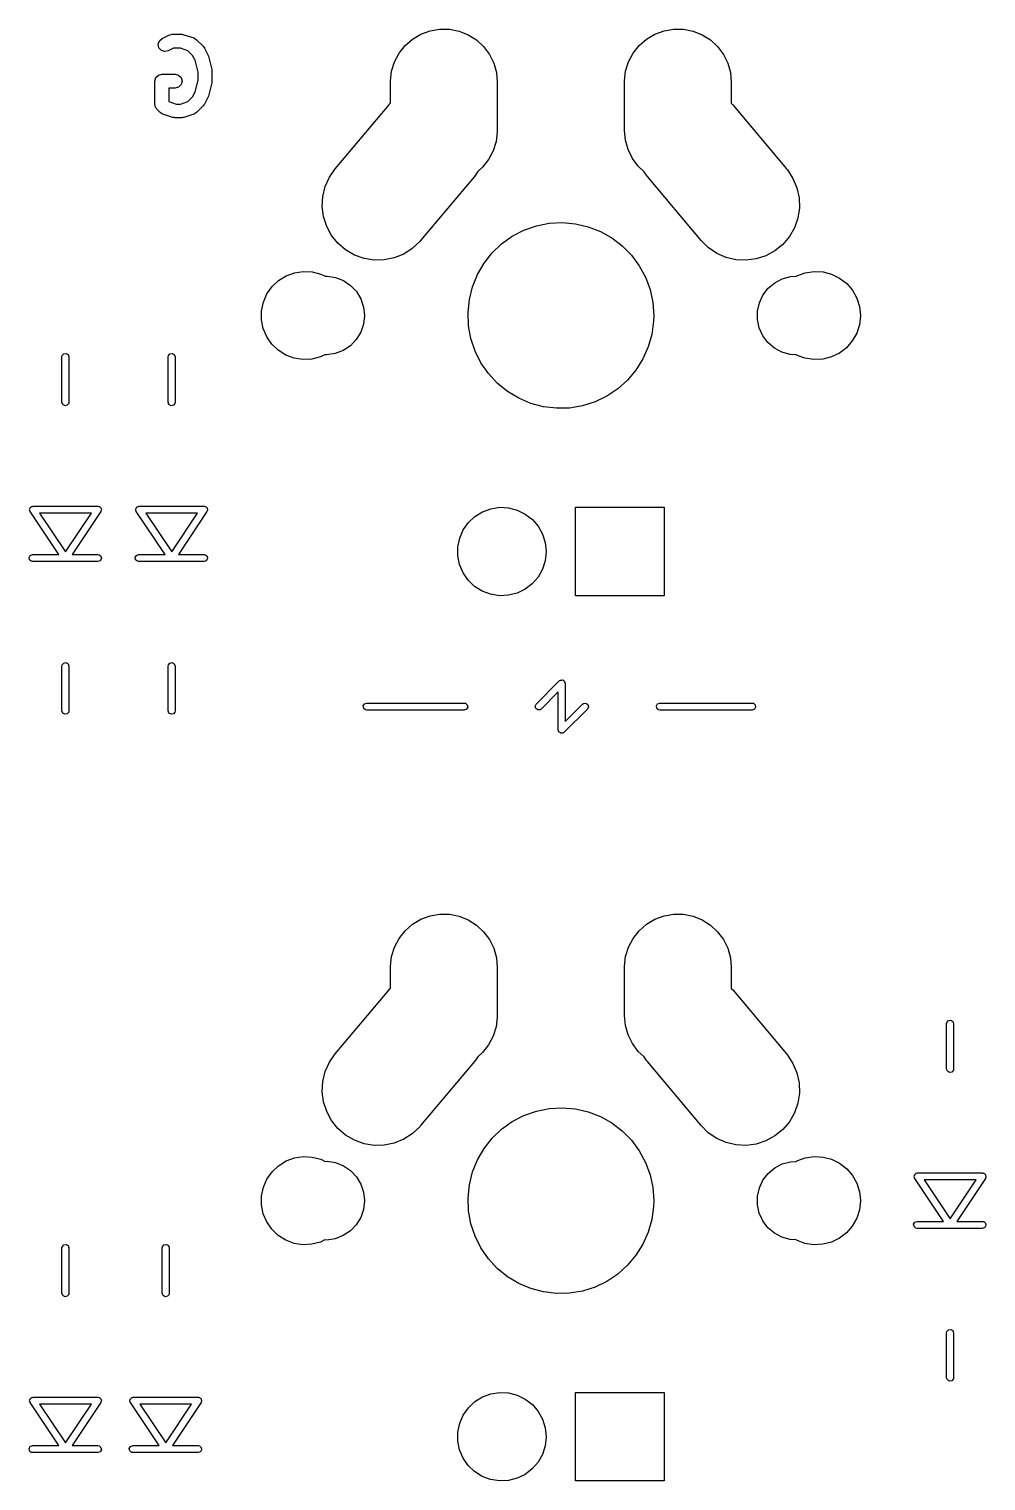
# Model space of a CAD drawing. Extents: x 0 to 132, y -20 to 105.
# Drawn here: x 35.39 to 56, y 64.88 to 96.13 of the extents above; entities that cross this region are included whole.
import ezdxf

# ---------------------------------------------------------------- set-up
doc = ezdxf.new("R2010")
doc.units = 0
doc.layers.add('BLACK', color=7, linetype='CONTINUOUS')

msp = doc.modelspace()

# ---------------------------------------------------------------- linework, layer by layer
at = {"layer": 'BLACK', "linetype": 'CONTINUOUS'}
for p, q in [((38.2581, 95.9267), (38.4009, 95.9981)), ((38.4009, 95.9981), (38.4347, 96.005)), ((38.4347, 96.005), (38.468, 96.0139)), ((38.468, 96.0139), (38.6823, 96.0139)), ((38.6823, 96.0139), (38.7056, 96.0077)), ((38.7056, 96.0077), (38.7297, 96.0062)), ((38.7297, 96.0062), (38.944, 95.9348)), ((38.944, 95.9348), (38.9728, 95.9158)), ((43.65, 95.9114), (43.8309, 96.019)), ((43.8309, 96.019), (44.0284, 96.0918)), ((44.0284, 96.0918), (44.2358, 96.1275)), ((44.2358, 96.1275), (44.4462, 96.1247)), ((44.4462, 96.1247), (44.6526, 96.0836)), ((44.6526, 96.0836), (44.8481, 96.0057)), ((44.8481, 96.0057), (45.0261, 95.8934)), ((48.69, 95.9114), (48.8709, 96.019)), ((48.8709, 96.019), (49.0684, 96.0918)), ((49.0684, 96.0918), (49.2758, 96.1275)), ((49.2758, 96.1275), (49.4862, 96.1247)), ((49.4862, 96.1247), (49.6926, 96.0836)), ((49.6926, 96.0836), (49.8881, 96.0057)), ((49.8881, 96.0057), (50.0661, 95.8934)), ((38.1754, 95.8015), (38.2, 95.8751)), ((38.191, 95.7254), (38.1754, 95.8015)), ((38.2425, 95.6673), (38.191, 95.7254)), ((38.2, 95.8751), (38.2581, 95.9267)), ((38.3162, 95.6428), (38.2425, 95.6673)), ((38.3922, 95.6583), (38.3162, 95.6428)), ((38.5034, 95.7139), (38.3922, 95.6583)), ((38.6579, 95.7139), (38.5034, 95.7139)), ((38.8155, 95.6614), (38.6579, 95.7139)), ((38.9162, 95.5608), (38.8155, 95.6614)), ((38.9728, 95.9158), (39.0026, 95.8986)), ((39.0026, 95.8986), (39.1455, 95.7557)), ((39.1455, 95.7557), (39.1576, 95.7348)), ((39.1576, 95.7348), (39.1736, 95.7167)), ((39.1736, 95.7167), (39.245, 95.5739)), ((43.3615, 95.6073), (43.4918, 95.7726)), ((43.4918, 95.7726), (43.65, 95.9114)), ((45.0261, 95.8934), (45.1806, 95.7505)), ((45.1806, 95.7505), (45.3065, 95.5819)), ((48.4015, 95.6073), (48.5318, 95.7726)), ((48.5318, 95.7726), (48.69, 95.9114)), ((50.0661, 95.8934), (50.2206, 95.7505)), ((50.2206, 95.7505), (50.3465, 95.5819)), ((38.9693, 95.4544), (38.9162, 95.5608)), ((39.0323, 95.2026), (38.9693, 95.4544)), ((39.245, 95.5739), (39.2483, 95.5576)), ((39.2483, 95.5576), (39.2564, 95.5432)), ((39.2564, 95.5432), (39.3278, 95.2575)), ((43.2011, 95.2201), (43.2635, 95.4211)), ((43.2635, 95.4211), (43.3615, 95.6073)), ((45.3065, 95.5819), (45.3996, 95.3931)), ((45.3996, 95.3931), (45.4567, 95.1906)), ((48.2411, 95.2201), (48.3035, 95.4211)), ((48.3035, 95.4211), (48.4015, 95.6073)), ((50.3465, 95.5819), (50.4396, 95.3931)), ((50.4396, 95.3931), (50.4967, 95.1906)), ((38.1037, 95.0068), (38.1238, 95.0818)), ((38.1037, 94.5068), (38.1037, 95.0068)), ((38.1037, 95.0068), (38.1037, 95.0068)), ((38.1238, 95.0818), (38.1787, 95.1367)), ((38.1787, 95.1367), (38.2537, 95.1568)), ((38.2537, 95.1568), (38.5394, 95.1568)), ((38.5394, 95.1568), (38.6144, 95.1367)), ((38.6144, 95.1367), (38.6693, 95.0818)), ((38.6693, 95.0818), (38.6894, 95.0068)), ((38.6894, 95.0068), (38.6693, 94.9318)), ((38.9693, 94.7734), (39.0323, 95.0252)), ((39.0323, 95.0252), (39.0323, 95.2026)), ((39.3278, 95.2575), (39.3275, 95.239)), ((39.3275, 95.239), (39.3323, 95.2211)), ((39.3323, 95.0068), (39.3275, 94.9889)), ((39.3323, 95.2211), (39.3323, 95.0068)), ((43.176, 94.981), (43.1764, 95.0111)), ((43.1764, 95.0111), (43.2011, 95.2201)), ((45.4567, 95.1906), (45.476, 94.981)), ((48.216, 94.981), (48.2164, 95.0111)), ((48.2164, 95.0111), (48.2411, 95.2201)), ((50.4967, 95.1906), (50.516, 94.981)), ((38.5394, 94.8568), (38.4037, 94.8568)), ((38.4037, 94.8568), (38.4037, 94.5689)), ((38.6144, 94.8769), (38.5394, 94.8568)), ((38.6693, 94.9318), (38.6144, 94.8769)), ((38.9162, 94.6671), (38.9693, 94.7734)), ((39.2564, 94.6847), (39.2483, 94.6702)), ((39.3278, 94.9704), (39.2564, 94.6847)), ((39.3275, 94.9889), (39.3278, 94.9704)), ((43.176, 94.533), (43.176, 94.981)), ((45.476, 94.981), (45.476, 93.944)), ((48.216, 93.944), (48.216, 94.981)), ((50.516, 94.981), (50.516, 94.53)), ((38.1088, 94.4877), (38.1037, 94.5068)), ((38.1088, 94.468), (38.1088, 94.4877)), ((38.1187, 94.4509), (38.1088, 94.468)), ((38.1238, 94.4318), (38.1187, 94.4509)), ((38.1378, 94.4178), (38.1238, 94.4318)), ((38.1476, 94.4007), (38.1378, 94.4178)), ((38.2191, 94.3293), (38.1476, 94.4007)), ((38.4037, 94.5689), (38.4062, 94.5665)), ((38.4062, 94.5665), (38.5638, 94.5139)), ((38.5638, 94.5139), (38.6579, 94.5139)), ((38.6579, 94.5139), (38.8155, 94.5665)), ((38.8155, 94.5665), (38.9162, 94.6671)), ((39.1455, 94.4721), (39.0026, 94.3293)), ((39.1576, 94.4931), (39.1455, 94.4721)), ((39.1736, 94.5111), (39.1576, 94.4931)), ((39.245, 94.654), (39.1736, 94.5111)), ((39.2483, 94.6702), (39.245, 94.654)), ((41.9882, 93.1206), (43.1452, 94.4995)), ((43.1452, 94.4995), (43.1657, 94.5233)), ((43.1657, 94.5233), (43.176, 94.533)), ((50.516, 94.53), (50.5468, 94.4995)), ((50.5468, 94.4995), (51.7038, 93.1206)), ((38.2489, 94.3121), (38.2191, 94.3293)), ((38.2777, 94.2931), (38.2489, 94.3121)), ((38.492, 94.2216), (38.2777, 94.2931)), ((38.5161, 94.2202), (38.492, 94.2216)), ((38.5394, 94.2139), (38.5161, 94.2202)), ((38.6823, 94.2139), (38.5394, 94.2139)), ((38.7056, 94.2202), (38.6823, 94.2139)), ((38.7297, 94.2216), (38.7056, 94.2202)), ((38.944, 94.2931), (38.7297, 94.2216)), ((38.9728, 94.312), (38.944, 94.2931)), ((39.0026, 94.3293), (38.9728, 94.312)), ((45.4756, 93.9139), (45.4509, 93.7049)), ((45.476, 93.944), (45.4756, 93.9139)), ((48.2353, 93.7344), (48.216, 93.944)), ((45.3885, 93.5039), (45.2905, 93.3177)), ((45.4509, 93.7049), (45.3885, 93.5039)), ((48.2924, 93.5319), (48.2353, 93.7344)), ((48.3855, 93.3431), (48.2924, 93.5319)), ((41.863, 92.9402), (41.9882, 93.1206)), ((45.1602, 93.1524), (45.056, 93.061)), ((45.2905, 93.3177), (45.1602, 93.1524)), ((48.5114, 93.1745), (48.3855, 93.3431)), ((48.639, 93.0566), (48.5114, 93.1745)), ((51.7038, 93.1206), (51.7237, 93.0963)), ((41.7728, 92.74), (41.863, 92.9402)), ((44.9837, 92.9568), (43.8267, 91.5779)), ((45.056, 93.061), (44.9837, 92.9568)), ((48.6884, 92.9812), (48.639, 93.0566)), ((48.7083, 92.9568), (48.6884, 92.9812)), ((49.8653, 91.5779), (48.7083, 92.9568)), ((51.7237, 93.0963), (51.8441, 92.9127)), ((51.8441, 92.9127), (51.929, 92.7101)), ((41.7082, 92.3074), (41.7206, 92.5267)), ((41.7206, 92.5267), (41.7728, 92.74)), ((51.929, 92.7101), (51.9756, 92.4955)), ((51.9756, 92.4955), (51.9823, 92.276)), ((41.7359, 92.0896), (41.7082, 92.3074)), ((51.9823, 92.276), (51.9489, 92.059)), ((41.8028, 91.8804), (41.7359, 92.0896)), ((41.9068, 91.687), (41.8028, 91.8804)), ((46.0517, 91.798), (46.3183, 91.8916)), ((46.3183, 91.8916), (46.5953, 91.9467)), ((46.5953, 91.9467), (46.8774, 91.9623)), ((46.8774, 91.9623), (47.1589, 91.9379)), ((47.1589, 91.9379), (47.4341, 91.8741)), ((47.4341, 91.8741), (47.6976, 91.7722)), ((51.9489, 92.059), (51.8765, 91.8517)), ((42.0442, 91.5157), (41.9068, 91.687)), ((43.8267, 91.5779), (43.8062, 91.5541)), ((45.5712, 91.5035), (45.801, 91.6678)), ((45.801, 91.6678), (46.0517, 91.798)), ((47.6976, 91.7722), (47.944, 91.6341)), ((47.944, 91.6341), (48.1686, 91.4627)), ((50.0213, 91.4233), (49.8653, 91.5779)), ((51.7675, 91.661), (51.6256, 91.4934)), ((51.8765, 91.8517), (51.7675, 91.661)), ((42.2106, 91.3724), (42.0442, 91.5157)), ((42.4003, 91.2617), (42.2106, 91.3724)), ((42.607, 91.1875), (42.4003, 91.2617)), ((43.4615, 91.2849), (43.2583, 91.2017)), ((43.6462, 91.4037), (43.4615, 91.2849)), ((43.8062, 91.5541), (43.6462, 91.4037)), ((45.1918, 91.0867), (45.3667, 91.3085)), ((45.3667, 91.3085), (45.5712, 91.5035)), ((48.1686, 91.4627), (48.3668, 91.2614)), ((48.3668, 91.2614), (48.5347, 91.0342)), ((50.2028, 91.2997), (50.0213, 91.4233)), ((50.4038, 91.2113), (50.2028, 91.2997)), ((51.2631, 91.2488), (51.0545, 91.18)), ((51.4556, 91.3544), (51.2631, 91.2488)), ((51.6256, 91.4934), (51.4556, 91.3544)), ((42.8237, 91.1522), (42.607, 91.1875)), ((43.0433, 91.157), (42.8237, 91.1522)), ((43.2583, 91.2017), (43.0433, 91.157)), ((45.0499, 90.8424), (45.1918, 91.0867)), ((48.5347, 91.0342), (48.6688, 90.7855)), ((50.6175, 91.161), (50.4038, 91.2113)), ((50.8369, 91.1504), (50.6175, 91.161)), ((51.0545, 91.18), (50.8369, 91.1504)), ((40.6269, 90.5832), (40.7664, 90.7152)), ((40.7664, 90.7152), (40.9295, 90.8164)), ((40.9295, 90.8164), (41.1097, 90.8827)), ((41.1097, 90.8827), (41.2996, 90.9114)), ((41.2996, 90.9114), (41.4913, 90.9013)), ((41.4913, 90.9013), (41.6771, 90.8529)), ((41.6771, 90.8529), (41.7669, 90.8087)), ((41.7669, 90.8087), (41.8134, 90.8112)), ((41.8134, 90.8112), (41.9946, 90.7812)), ((41.9946, 90.7812), (42.1651, 90.713)), ((42.1651, 90.713), (42.3169, 90.6098)), ((44.9439, 90.5805), (45.0499, 90.8424)), ((48.6688, 90.7855), (48.7666, 90.5205)), ((51.3105, 90.5487), (51.4507, 90.6672)), ((51.4507, 90.6672), (51.6131, 90.7528)), ((51.6131, 90.7528), (51.7901, 90.8016)), ((51.7901, 90.8016), (51.9164, 90.8082)), ((51.9164, 90.8082), (51.9295, 90.8164)), ((51.9295, 90.8164), (52.1097, 90.8827)), ((52.1097, 90.8827), (52.2996, 90.9114)), ((52.2996, 90.9114), (52.4913, 90.9013)), ((52.4913, 90.9013), (52.6771, 90.8529)), ((52.6771, 90.8529), (52.8494, 90.7681)), ((52.8494, 90.7681), (53.0011, 90.6505)), ((53.0011, 90.6505), (53.1261, 90.5047)), ((40.4405, 90.2498), (40.5167, 90.426)), ((40.5167, 90.426), (40.6269, 90.5832)), ((42.3169, 90.6098), (42.443, 90.4764)), ((42.443, 90.4764), (42.5376, 90.319)), ((42.5376, 90.319), (42.5962, 90.145)), ((44.847, 90.0253), (44.8758, 90.3064)), ((44.8758, 90.3064), (44.9439, 90.5805)), ((48.7666, 90.5205), (48.826, 90.2443)), ((51.1213, 90.2364), (51.1989, 90.4028)), ((51.1989, 90.4028), (51.3105, 90.5487)), ((53.1261, 90.5047), (53.2192, 90.3367)), ((53.2192, 90.3367), (53.2766, 90.1535)), ((40.4005, 89.8698), (40.4012, 90.0618)), ((40.4012, 90.0618), (40.4405, 90.2498)), ((42.5962, 90.145), (42.616, 89.9625)), ((44.8581, 89.743), (44.847, 90.0253)), ((48.826, 90.2443), (48.846, 89.9625)), ((51.0807, 89.8737), (51.0813, 90.0572)), ((51.0813, 90.0572), (51.1213, 90.2364)), ((53.2766, 90.1535), (53.296, 89.9625)), ((40.4385, 89.6816), (40.4005, 89.8698)), ((40.5135, 89.5048), (40.4385, 89.6816)), ((42.5949, 89.7742), (42.5351, 89.6006)), ((42.616, 89.9566), (42.5949, 89.7742)), ((42.616, 89.9625), (42.616, 89.9566)), ((44.9088, 89.4651), (44.8581, 89.743)), ((48.8421, 89.8369), (48.8044, 89.5569)), ((48.846, 89.9625), (48.8421, 89.8369)), ((51.1195, 89.6942), (51.0807, 89.8737)), ((51.1959, 89.5273), (51.1195, 89.6942)), ((53.2752, 89.765), (53.2165, 89.5822)), ((53.296, 89.9559), (53.2752, 89.765)), ((53.296, 89.9625), (53.296, 89.9559)), ((40.6225, 89.3468), (40.5135, 89.5048)), ((42.4394, 89.4439), (42.3124, 89.3114)), ((42.5351, 89.6006), (42.4394, 89.4439)), ((44.9982, 89.1971), (44.9088, 89.4651)), ((48.8044, 89.5569), (48.7278, 89.285)), ((51.3064, 89.3806), (51.1959, 89.5273)), ((51.4458, 89.2612), (51.3064, 89.3806)), ((53.1223, 89.4149), (52.9963, 89.27)), ((53.2165, 89.5822), (53.1223, 89.4149)), ((36.103, 89.0735), (36.1075, 89.0992)), ((36.103, 88.0956), (36.103, 89.0735)), ((36.1075, 89.0992), (36.1405, 89.1385)), ((36.1405, 89.1385), (36.191, 89.1474)), ((36.191, 89.1474), (36.2355, 89.1217)), ((36.2355, 89.1217), (36.253, 89.0735)), ((36.253, 89.0735), (36.253, 88.0956)), ((38.389, 89.0735), (38.3935, 89.0992)), ((38.389, 88.0956), (38.389, 89.0735)), ((38.3935, 89.0992), (38.4265, 89.1385)), ((38.4265, 89.1385), (38.477, 89.1474)), ((38.477, 89.1474), (38.5215, 89.1217)), ((38.5215, 89.1217), (38.539, 89.0735)), ((38.539, 89.0735), (38.539, 88.0956)), ((40.7611, 89.2139), (40.6225, 89.3468)), ((40.9236, 89.1116), (40.7611, 89.2139)), ((41.1033, 89.044), (40.9236, 89.1116)), ((41.6709, 89.0698), (41.4848, 89.0227)), ((41.7664, 89.116), (41.6709, 89.0698)), ((41.8075, 89.1135), (41.7664, 89.116)), ((41.9889, 89.1422), (41.8075, 89.1135)), ((42.1598, 89.2092), (41.9889, 89.1422)), ((42.3124, 89.3114), (42.1598, 89.2092)), ((45.1245, 88.9444), (44.9982, 89.1971)), ((48.7278, 89.285), (48.6135, 89.0266)), ((51.6076, 89.1744), (51.4458, 89.2612)), ((51.7842, 89.1244), (51.6076, 89.1744)), ((51.9156, 89.1166), (51.7842, 89.1244)), ((51.9236, 89.1116), (51.9156, 89.1166)), ((52.1033, 89.044), (51.9236, 89.1116)), ((52.6709, 89.0698), (52.4848, 89.0227)), ((52.8438, 89.1534), (52.6709, 89.0698)), ((52.9963, 89.27), (52.8438, 89.1534)), ((41.293, 89.014), (41.1033, 89.044)), ((41.4848, 89.0227), (41.293, 89.014)), ((45.2851, 88.712), (45.1245, 88.9444)), ((48.464, 88.7869), (48.2823, 88.5707)), ((48.6135, 89.0266), (48.464, 88.7869)), ((52.293, 89.014), (52.1033, 89.044)), ((52.4848, 89.0227), (52.293, 89.014)), ((45.4769, 88.5046), (45.2851, 88.712)), ((45.696, 88.3262), (45.4769, 88.5046)), ((48.2823, 88.5707), (48.0718, 88.3822)), ((45.938, 88.1805), (45.696, 88.3262)), ((46.1982, 88.0703), (45.938, 88.1805)), ((47.8369, 88.2252), (47.5822, 88.1029)), ((48.0718, 88.3822), (47.8369, 88.2252)), ((36.1205, 88.0474), (36.103, 88.0956)), ((36.165, 88.0217), (36.1205, 88.0474)), ((36.2155, 88.0306), (36.165, 88.0217)), ((36.2485, 88.0699), (36.2155, 88.0306)), ((36.253, 88.0956), (36.2485, 88.0699)), ((38.4065, 88.0474), (38.389, 88.0956)), ((38.451, 88.0217), (38.4065, 88.0474)), ((38.5015, 88.0306), (38.451, 88.0217)), ((38.5345, 88.0699), (38.5015, 88.0306)), ((38.539, 88.0956), (38.5345, 88.0699)), ((46.4712, 87.9979), (46.1982, 88.0703)), ((46.7518, 87.9647), (46.4712, 87.9979)), ((47.0342, 87.9714), (46.7518, 87.9647)), ((47.3129, 88.0178), (47.0342, 87.9714)), ((47.5822, 88.1029), (47.3129, 88.0178)), ((35.4056, 85.7972), (35.411, 85.8066)), ((35.4084, 85.7818), (35.4056, 85.7972)), ((35.4067, 85.7662), (35.4084, 85.7818)), ((35.414, 85.7496), (35.4067, 85.7662)), ((35.411, 85.8066), (35.4122, 85.8173)), ((35.4122, 85.8173), (35.4235, 85.8281)), ((35.4145, 85.7467), (35.414, 85.7496)), ((35.4158, 85.7457), (35.4145, 85.7467)), ((35.4172, 85.7424), (35.4158, 85.7457)), ((36.0374, 84.8178), (35.4172, 85.7424)), ((35.4235, 85.8281), (35.4313, 85.8417)), ((35.4313, 85.8417), (35.4414, 85.8453)), ((35.4414, 85.8453), (35.4492, 85.8528)), ((35.4492, 85.8528), (35.4648, 85.8538)), ((35.4648, 85.8538), (35.4795, 85.8592)), ((35.4795, 85.8592), (36.8765, 85.8592)), ((35.6201, 85.7092), (36.1799, 84.8746)), ((36.7364, 85.7092), (35.6201, 85.7092)), ((36.1799, 84.8746), (36.7364, 85.7092)), ((36.9389, 85.7426), (36.3224, 84.8178)), ((36.8765, 85.8592), (36.8798, 85.8586)), ((36.8798, 85.8586), (36.8813, 85.859)), ((36.8813, 85.859), (36.884, 85.8579)), ((36.884, 85.8579), (36.9022, 85.8547)), ((36.9022, 85.8547), (36.9141, 85.8447)), ((36.9141, 85.8447), (36.9283, 85.8384)), ((36.9283, 85.8384), (36.9331, 85.8287)), ((36.9331, 85.8287), (36.9415, 85.8217)), ((36.9426, 85.7577), (36.9389, 85.7426)), ((36.9415, 85.8217), (36.9442, 85.8064)), ((36.9504, 85.7712), (36.9426, 85.7577)), ((36.9442, 85.8064), (36.951, 85.7924)), ((36.951, 85.7924), (36.9485, 85.7819)), ((36.9485, 85.7819), (36.9504, 85.7712)), ((37.6916, 85.7972), (37.697, 85.8066)), ((37.6944, 85.7818), (37.6916, 85.7972)), ((37.6927, 85.7662), (37.6944, 85.7818)), ((37.7, 85.7496), (37.6927, 85.7662)), ((37.697, 85.8066), (37.6982, 85.8173)), ((37.6982, 85.8173), (37.7095, 85.8281)), ((37.7005, 85.7467), (37.7, 85.7496)), ((37.7018, 85.7457), (37.7005, 85.7467)), ((37.7032, 85.7424), (37.7018, 85.7457)), ((38.3234, 84.8178), (37.7032, 85.7424)), ((37.7095, 85.8281), (37.7173, 85.8417)), ((37.7173, 85.8417), (37.7274, 85.8453)), ((37.7274, 85.8453), (37.7352, 85.8528)), ((37.7352, 85.8528), (37.7508, 85.8538)), ((37.7508, 85.8538), (37.7655, 85.8592)), ((37.7655, 85.8592), (39.1625, 85.8592)), ((37.9061, 85.7092), (38.4659, 84.8746)), ((39.0224, 85.7092), (37.9061, 85.7092)), ((38.4659, 84.8746), (39.0224, 85.7092)), ((39.2249, 85.7426), (38.6084, 84.8178)), ((39.1625, 85.8592), (39.1658, 85.8586)), ((39.1658, 85.8586), (39.1673, 85.859)), ((39.1673, 85.859), (39.17, 85.8579)), ((39.17, 85.8579), (39.1882, 85.8547)), ((39.1882, 85.8547), (39.2001, 85.8447)), ((39.2001, 85.8447), (39.2143, 85.8384)), ((39.2143, 85.8384), (39.2191, 85.8287)), ((39.2191, 85.8287), (39.2275, 85.8217)), ((39.2286, 85.7577), (39.2249, 85.7426)), ((39.2275, 85.8217), (39.2302, 85.8064)), ((39.2364, 85.7712), (39.2286, 85.7577)), ((39.2302, 85.8064), (39.237, 85.7924)), ((39.237, 85.7924), (39.2345, 85.7819)), ((39.2345, 85.7819), (39.2364, 85.7712)), ((44.855, 85.5049), (44.9948, 85.6372)), ((44.9948, 85.6372), (45.1585, 85.7386)), ((45.1585, 85.7386), (45.3391, 85.8051)), ((45.3391, 85.8051), (45.5295, 85.8339)), ((45.5295, 85.8339), (45.7217, 85.8238)), ((45.7217, 85.8238), (45.908, 85.7753)), ((45.908, 85.7753), (46.0807, 85.6903)), ((46.0807, 85.6903), (46.2329, 85.5723)), ((47.1635, 83.93), (47.1635, 85.835)), ((47.1635, 85.835), (49.0685, 85.835)), ((49.0685, 85.835), (49.0685, 83.93)), ((44.6681, 85.1705), (44.7445, 85.3472)), ((44.7445, 85.3472), (44.855, 85.5049)), ((46.2329, 85.5723), (46.3581, 85.4261)), ((46.3581, 85.4261), (46.4515, 85.2577)), ((44.6287, 84.9821), (44.6681, 85.1705)), ((46.4515, 85.2577), (46.509, 85.074)), ((46.509, 85.074), (46.5285, 84.8825)), ((35.3929, 84.7558), (35.4186, 84.8003)), ((35.4018, 84.7053), (35.3929, 84.7558)), ((35.4411, 84.6723), (35.4018, 84.7053)), ((35.4186, 84.8003), (35.4668, 84.8178)), ((35.4668, 84.8178), (36.0374, 84.8178)), ((36.3224, 84.8178), (36.8765, 84.8178)), ((36.8765, 84.8178), (36.9022, 84.8133)), ((36.9247, 84.6853), (36.8765, 84.6678)), ((36.9022, 84.8133), (36.9415, 84.7803)), ((36.9504, 84.7298), (36.9247, 84.6853)), ((36.9415, 84.7803), (36.9504, 84.7298)), ((37.6789, 84.7558), (37.7046, 84.8003)), ((37.6878, 84.7053), (37.6789, 84.7558)), ((37.7271, 84.6723), (37.6878, 84.7053)), ((37.7046, 84.8003), (37.7528, 84.8178)), ((37.7528, 84.8178), (38.3234, 84.8178)), ((38.6084, 84.8178), (39.1625, 84.8178)), ((39.1625, 84.8178), (39.1882, 84.8133)), ((39.2107, 84.6853), (39.1625, 84.6678)), ((39.1882, 84.8133), (39.2275, 84.7803)), ((39.2364, 84.7298), (39.2107, 84.6853)), ((39.2275, 84.7803), (39.2364, 84.7298)), ((44.628, 84.7896), (44.6287, 84.9821)), ((44.6661, 84.6008), (44.628, 84.7896)), ((46.5077, 84.6845), (46.4488, 84.5012)), ((46.5285, 84.8758), (46.5077, 84.6845)), ((46.5285, 84.8825), (46.5285, 84.8758)), ((35.4668, 84.6678), (35.4411, 84.6723)), ((36.8765, 84.6678), (35.4668, 84.6678)), ((37.7528, 84.6678), (37.7271, 84.6723)), ((39.1625, 84.6678), (37.7528, 84.6678)), ((44.7413, 84.4236), (44.6661, 84.6008)), ((44.8506, 84.2652), (44.7413, 84.4236)), ((46.4488, 84.5012), (46.3543, 84.3334)), ((44.9896, 84.1319), (44.8506, 84.2652)), ((45.1525, 84.0293), (44.9896, 84.1319)), ((46.0751, 84.0712), (45.9018, 83.9874)), ((46.228, 84.1882), (46.0751, 84.0712)), ((46.3543, 84.3334), (46.228, 84.1882)), ((45.3327, 83.9616), (45.1525, 84.0293)), ((45.5228, 83.9315), (45.3327, 83.9616)), ((45.7151, 83.9402), (45.5228, 83.9315)), ((45.9018, 83.9874), (45.7151, 83.9402)), ((49.0685, 83.93), (47.1635, 83.93)), ((36.103, 82.4187), (36.1075, 82.4444)), ((36.103, 81.4535), (36.103, 82.4187)), ((36.1075, 82.4444), (36.1405, 82.4837)), ((36.1405, 82.4837), (36.191, 82.4926)), ((36.191, 82.4926), (36.2355, 82.4669)), ((36.2355, 82.4669), (36.253, 82.4187)), ((36.253, 82.4187), (36.253, 81.4535)), ((38.389, 82.4187), (38.3935, 82.4444)), ((38.389, 81.4535), (38.389, 82.4187)), ((38.3935, 82.4444), (38.4265, 82.4837)), ((38.4265, 82.4837), (38.477, 82.4926)), ((38.477, 82.4926), (38.5215, 82.4669)), ((38.5215, 82.4669), (38.539, 82.4187)), ((38.539, 82.4187), (38.539, 81.4535)), ((46.313, 81.5985), (46.813, 82.0985)), ((46.813, 82.0985), (46.8264, 82.1079)), ((46.8264, 82.1079), (46.8285, 82.1105)), ((46.8285, 82.1105), (46.8305, 82.1108)), ((46.8305, 82.1108), (46.8343, 82.1135)), ((46.8343, 82.1135), (46.8568, 82.1154)), ((46.8568, 82.1154), (46.879, 82.1194)), ((46.879, 82.1194), (46.882, 82.1176)), ((46.882, 82.1176), (46.8854, 82.1179)), ((46.8854, 82.1179), (46.9039, 82.105)), ((46.9039, 82.105), (46.9235, 82.0937)), ((46.9235, 82.0937), (46.9246, 82.0905)), ((46.9246, 82.0905), (46.9274, 82.0885)), ((46.9274, 82.0885), (46.9333, 82.0667)), ((46.9333, 82.0667), (46.941, 82.0455)), ((46.941, 82.0455), (46.941, 81.2266)), ((42.5921, 81.5585), (42.6178, 81.603)), ((42.601, 81.508), (42.5921, 81.5585)), ((42.6178, 81.603), (42.666, 81.6205)), ((42.666, 81.6205), (44.766, 81.6205)), ((44.766, 81.6205), (44.7917, 81.616)), ((44.7917, 81.616), (44.831, 81.583)), ((44.831, 81.583), (44.8399, 81.5325)), ((46.2913, 81.552), (46.313, 81.5985)), ((46.791, 81.8644), (46.419, 81.4925)), ((46.791, 81.0455), (46.791, 81.8644)), ((46.941, 81.2266), (47.313, 81.5985)), ((47.313, 81.5985), (47.3343, 81.6135)), ((47.3343, 81.6135), (47.3854, 81.6179)), ((47.3854, 81.6179), (47.4274, 81.5885)), ((47.4274, 81.5885), (47.4407, 81.539)), ((48.9021, 81.5585), (48.9278, 81.603)), ((48.911, 81.508), (48.9021, 81.5585)), ((48.9278, 81.603), (48.976, 81.6205)), ((48.976, 81.6205), (50.966, 81.6205)), ((50.966, 81.6205), (50.9917, 81.616)), ((50.9917, 81.616), (51.031, 81.583)), ((51.031, 81.583), (51.0399, 81.5325)), ((36.1205, 81.4053), (36.103, 81.4535)), ((36.165, 81.3796), (36.1205, 81.4053)), ((36.2155, 81.3885), (36.165, 81.3796)), ((36.2485, 81.4278), (36.2155, 81.3885)), ((36.253, 81.4535), (36.2485, 81.4278)), ((38.4065, 81.4053), (38.389, 81.4535)), ((38.451, 81.3796), (38.4065, 81.4053)), ((38.5015, 81.3885), (38.451, 81.3796)), ((38.5345, 81.4278), (38.5015, 81.3885)), ((38.539, 81.4535), (38.5345, 81.4278)), ((42.6403, 81.475), (42.601, 81.508)), ((42.666, 81.4705), (42.6403, 81.475)), ((44.766, 81.4705), (42.666, 81.4705)), ((44.8142, 81.488), (44.766, 81.4705)), ((44.8399, 81.5325), (44.8142, 81.488)), ((46.3046, 81.5025), (46.2913, 81.552)), ((46.3466, 81.4731), (46.3046, 81.5025)), ((46.3977, 81.4775), (46.3466, 81.4731)), ((46.419, 81.4925), (46.3977, 81.4775)), ((47.419, 81.4925), (46.919, 80.9925)), ((47.4407, 81.539), (47.419, 81.4925)), ((48.9503, 81.475), (48.911, 81.508)), ((48.976, 81.4705), (48.9503, 81.475)), ((50.966, 81.4705), (48.976, 81.4705)), ((51.0142, 81.488), (50.966, 81.4705)), ((51.0399, 81.5325), (51.0142, 81.488)), ((46.7987, 81.0243), (46.791, 81.0455)), ((46.8046, 81.0025), (46.7987, 81.0243)), ((46.8074, 81.0005), (46.8046, 81.0025)), ((46.8085, 80.9973), (46.8074, 81.0005)), ((46.8281, 80.986), (46.8085, 80.9973)), ((46.8466, 80.9731), (46.8281, 80.986)), ((46.85, 80.9734), (46.8466, 80.9731)), ((46.853, 80.9716), (46.85, 80.9734)), ((46.8752, 80.9756), (46.853, 80.9716)), ((46.8977, 80.9775), (46.8752, 80.9756)), ((46.9015, 80.9802), (46.8977, 80.9775)), ((46.9035, 80.9805), (46.9015, 80.9802)), ((46.9056, 80.9831), (46.9035, 80.9805)), ((46.919, 80.9925), (46.9056, 80.9831)), ((43.65, 76.8614), (43.8309, 76.969)), ((43.8309, 76.969), (44.0284, 77.0418)), ((44.0284, 77.0418), (44.2358, 77.0775)), ((44.2358, 77.0775), (44.4462, 77.0747)), ((44.4462, 77.0747), (44.6526, 77.0336)), ((44.6526, 77.0336), (44.8481, 76.9557)), ((44.8481, 76.9557), (45.0261, 76.8434)), ((48.69, 76.8614), (48.8709, 76.969)), ((48.8709, 76.969), (49.0684, 77.0418)), ((49.0684, 77.0418), (49.2758, 77.0775)), ((49.2758, 77.0775), (49.4862, 77.0747)), ((49.4862, 77.0747), (49.6926, 77.0336)), ((49.6926, 77.0336), (49.8881, 76.9557)), ((49.8881, 76.9557), (50.0661, 76.8434)), ((43.2635, 76.3711), (43.3615, 76.5573)), ((43.3615, 76.5573), (43.4918, 76.7226)), ((43.4918, 76.7226), (43.65, 76.8614)), ((45.0261, 76.8434), (45.1806, 76.7005)), ((45.1806, 76.7005), (45.3065, 76.5319)), ((48.3035, 76.3711), (48.4015, 76.5573)), ((48.4015, 76.5573), (48.5318, 76.7226)), ((48.5318, 76.7226), (48.69, 76.8614)), ((50.0661, 76.8434), (50.2206, 76.7005)), ((50.2206, 76.7005), (50.3465, 76.5319)), ((43.2011, 76.1701), (43.2635, 76.3711)), ((45.3065, 76.5319), (45.3996, 76.3431)), ((45.3996, 76.3431), (45.4567, 76.1406)), ((48.2411, 76.1701), (48.3035, 76.3711)), ((50.3465, 76.5319), (50.4396, 76.3431)), ((50.4396, 76.3431), (50.4967, 76.1406)), ((43.176, 75.931), (43.1764, 75.9611)), ((43.1764, 75.9611), (43.2011, 76.1701)), ((45.4567, 76.1406), (45.476, 75.931)), ((48.216, 75.931), (48.2164, 75.9611)), ((48.2164, 75.9611), (48.2411, 76.1701)), ((50.4967, 76.1406), (50.516, 75.931)), ((43.176, 75.483), (43.176, 75.931)), ((45.476, 75.931), (45.476, 74.894)), ((48.216, 74.894), (48.216, 75.931)), ((50.516, 75.931), (50.516, 75.48)), ((41.9882, 74.0706), (43.1452, 75.4495)), ((43.1452, 75.4495), (43.1657, 75.4733)), ((43.1657, 75.4733), (43.176, 75.483)), ((50.516, 75.48), (50.5468, 75.4495)), ((50.5468, 75.4495), (51.7038, 74.0706)), ((45.4756, 74.8639), (45.4509, 74.6549)), ((45.476, 74.894), (45.4756, 74.8639)), ((48.2353, 74.6844), (48.216, 74.894)), ((48.2924, 74.4819), (48.2353, 74.6844)), ((55.153, 74.7225), (55.1575, 74.7482)), ((55.153, 73.7446), (55.153, 74.7225)), ((55.1575, 74.7482), (55.1905, 74.7875)), ((55.1905, 74.7875), (55.241, 74.7964)), ((55.241, 74.7964), (55.2855, 74.7707)), ((55.2855, 74.7707), (55.303, 74.7225)), ((55.303, 74.7225), (55.303, 73.7446)), ((45.3885, 74.4539), (45.2905, 74.2677)), ((45.4509, 74.6549), (45.3885, 74.4539)), ((48.3855, 74.2931), (48.2924, 74.4819)), ((41.863, 73.8902), (41.9882, 74.0706)), ((45.1602, 74.1024), (45.056, 74.011)), ((45.2905, 74.2677), (45.1602, 74.1024)), ((48.5114, 74.1245), (48.3855, 74.2931)), ((48.639, 74.0066), (48.5114, 74.1245)), ((51.7038, 74.0706), (51.7237, 74.0463)), ((41.7728, 73.69), (41.863, 73.8902)), ((44.9837, 73.9068), (43.8267, 72.5279)), ((45.056, 74.011), (44.9837, 73.9068)), ((48.6884, 73.9312), (48.639, 74.0066)), ((48.7083, 73.9068), (48.6884, 73.9312)), ((49.8653, 72.5279), (48.7083, 73.9068)), ((51.7237, 74.0463), (51.8441, 73.8627)), ((51.8441, 73.8627), (51.929, 73.6601)), ((55.1705, 73.6964), (55.153, 73.7446)), ((55.303, 73.7446), (55.2985, 73.7189)), ((41.7082, 73.2574), (41.7206, 73.4767)), ((41.7206, 73.4767), (41.7728, 73.69)), ((51.929, 73.6601), (51.9756, 73.4455)), ((51.9756, 73.4455), (51.9823, 73.226)), ((55.215, 73.6707), (55.1705, 73.6964)), ((55.2655, 73.6796), (55.215, 73.6707)), ((55.2985, 73.7189), (55.2655, 73.6796)), ((41.7359, 73.0396), (41.7082, 73.2574)), ((51.9823, 73.226), (51.9489, 73.009)), ((41.8028, 72.8304), (41.7359, 73.0396)), ((41.9068, 72.637), (41.8028, 72.8304)), ((46.0517, 72.748), (46.3183, 72.8416)), ((46.3183, 72.8416), (46.5953, 72.8967)), ((46.5953, 72.8967), (46.8774, 72.9123)), ((46.8774, 72.9123), (47.1589, 72.8879)), ((47.1589, 72.8879), (47.4341, 72.8241)), ((47.4341, 72.8241), (47.6976, 72.7222)), ((51.9489, 73.009), (51.8765, 72.8017)), ((42.0442, 72.4657), (41.9068, 72.637)), ((43.8062, 72.5041), (43.6462, 72.3537)), ((43.8267, 72.5279), (43.8062, 72.5041)), ((45.5712, 72.4535), (45.801, 72.6178)), ((45.801, 72.6178), (46.0517, 72.748)), ((47.6976, 72.7222), (47.944, 72.5841)), ((47.944, 72.5841), (48.1686, 72.4127)), ((50.0213, 72.3733), (49.8653, 72.5279)), ((51.7675, 72.611), (51.6256, 72.4434)), ((51.8765, 72.8017), (51.7675, 72.611)), ((42.2106, 72.3224), (42.0442, 72.4657)), ((42.4003, 72.2117), (42.2106, 72.3224)), ((42.607, 72.1375), (42.4003, 72.2117)), ((43.4615, 72.2349), (43.2583, 72.1517)), ((43.6462, 72.3537), (43.4615, 72.2349)), ((45.1918, 72.0367), (45.3667, 72.2585)), ((45.3667, 72.2585), (45.5712, 72.4535)), ((48.1686, 72.4127), (48.3668, 72.2114)), ((48.3668, 72.2114), (48.5347, 71.9842)), ((50.2028, 72.2497), (50.0213, 72.3733)), ((50.4038, 72.1613), (50.2028, 72.2497)), ((51.2631, 72.1988), (51.0545, 72.13)), ((51.4556, 72.3044), (51.2631, 72.1988)), ((51.6256, 72.4434), (51.4556, 72.3044)), ((42.8237, 72.1022), (42.607, 72.1375)), ((43.0433, 72.107), (42.8237, 72.1022)), ((43.2583, 72.1517), (43.0433, 72.107)), ((45.0499, 71.7924), (45.1918, 72.0367)), ((48.5347, 71.9842), (48.6688, 71.7355)), ((50.6175, 72.111), (50.4038, 72.1613)), ((50.8369, 72.1004), (50.6175, 72.111)), ((51.0545, 72.13), (50.8369, 72.1004)), ((40.6269, 71.5332), (40.7664, 71.6652)), ((40.7664, 71.6652), (40.9295, 71.7664)), ((40.9295, 71.7664), (41.1097, 71.8327)), ((41.1097, 71.8327), (41.2996, 71.8614)), ((41.2996, 71.8614), (41.4913, 71.8513)), ((41.4913, 71.8513), (41.6771, 71.8029)), ((41.6771, 71.8029), (41.7669, 71.7587)), ((41.7669, 71.7587), (41.8134, 71.7612)), ((41.8134, 71.7612), (41.9946, 71.7312)), ((41.9946, 71.7312), (42.1651, 71.663)), ((42.1651, 71.663), (42.3169, 71.5598)), ((42.3169, 71.5598), (42.443, 71.4264)), ((44.9439, 71.5305), (45.0499, 71.7924)), ((48.6688, 71.7355), (48.7666, 71.4705)), ((51.3105, 71.4987), (51.4507, 71.6172)), ((51.4507, 71.6172), (51.6131, 71.7028)), ((51.6131, 71.7028), (51.7901, 71.7516)), ((51.7901, 71.7516), (51.9164, 71.7582)), ((51.9164, 71.7582), (51.9295, 71.7664)), ((51.9295, 71.7664), (52.1097, 71.8327)), ((52.1097, 71.8327), (52.2996, 71.8614)), ((52.2996, 71.8614), (52.4913, 71.8513)), ((52.4913, 71.8513), (52.6771, 71.8029)), ((52.6771, 71.8029), (52.8494, 71.7181)), ((52.8494, 71.7181), (53.0011, 71.6005)), ((53.0011, 71.6005), (53.1261, 71.4547)), ((40.4405, 71.1998), (40.5167, 71.376)), ((40.5167, 71.376), (40.6269, 71.5332)), ((42.443, 71.4264), (42.5376, 71.269)), ((42.5376, 71.269), (42.5962, 71.095)), ((44.847, 70.9753), (44.8758, 71.2564)), ((44.8758, 71.2564), (44.9439, 71.5305)), ((48.7666, 71.4705), (48.826, 71.1943)), ((51.1213, 71.1864), (51.1989, 71.3528)), ((51.1989, 71.3528), (51.3105, 71.4987)), ((53.1261, 71.4547), (53.2192, 71.2867)), ((53.2192, 71.2867), (53.2766, 71.1035)), ((54.4556, 71.4462), (54.461, 71.4556)), ((54.4584, 71.4308), (54.4556, 71.4462)), ((54.4567, 71.4152), (54.4584, 71.4308)), ((54.464, 71.3986), (54.4567, 71.4152)), ((54.461, 71.4556), (54.4622, 71.4663)), ((54.4622, 71.4663), (54.4735, 71.4771)), ((54.4645, 71.3957), (54.464, 71.3986)), ((54.4658, 71.3947), (54.4645, 71.3957)), ((54.4672, 71.3914), (54.4658, 71.3947)), ((55.0874, 70.4668), (54.4672, 71.3914)), ((54.4735, 71.4771), (54.4813, 71.4907)), ((54.4813, 71.4907), (54.4914, 71.4943)), ((54.4914, 71.4943), (54.4992, 71.5018)), ((54.4992, 71.5018), (54.5148, 71.5028)), ((54.5148, 71.5028), (54.5295, 71.5082)), ((54.5295, 71.5082), (55.9265, 71.5082)), ((54.6701, 71.3582), (55.2299, 70.5236)), ((55.7864, 71.3582), (54.6701, 71.3582)), ((55.2299, 70.5236), (55.7864, 71.3582)), ((55.9889, 71.3916), (55.3724, 70.4668)), ((55.9265, 71.5082), (55.9298, 71.5076)), ((55.9298, 71.5076), (55.9313, 71.508)), ((55.9313, 71.508), (55.934, 71.5069)), ((55.934, 71.5069), (55.9522, 71.5037)), ((55.9522, 71.5037), (55.9641, 71.4937)), ((55.9641, 71.4937), (55.9783, 71.4874)), ((55.9783, 71.4874), (55.9831, 71.4777)), ((55.9831, 71.4777), (55.9915, 71.4707)), ((55.9926, 71.4067), (55.9889, 71.3916)), ((55.9915, 71.4707), (55.9942, 71.4554)), ((56.0004, 71.4202), (55.9926, 71.4067)), ((55.9942, 71.4554), (56.001, 71.4414)), ((56.001, 71.4414), (55.9985, 71.4309)), ((55.9985, 71.4309), (56.0004, 71.4202)), ((40.4005, 70.8198), (40.4012, 71.0118)), ((40.4012, 71.0118), (40.4405, 71.1998)), ((42.5962, 71.095), (42.616, 70.9125)), ((44.8581, 70.693), (44.847, 70.9753)), ((48.826, 71.1943), (48.846, 70.9125)), ((51.0807, 70.8237), (51.0813, 71.0072)), ((51.0813, 71.0072), (51.1213, 71.1864)), ((53.2766, 71.1035), (53.296, 70.9125)), ((40.4385, 70.6316), (40.4005, 70.8198)), ((40.5135, 70.4548), (40.4385, 70.6316)), ((42.5949, 70.7242), (42.5351, 70.5506)), ((42.616, 70.9066), (42.5949, 70.7242)), ((42.616, 70.9125), (42.616, 70.9066)), ((44.9088, 70.4151), (44.8581, 70.693)), ((48.8421, 70.7869), (48.8044, 70.5069)), ((48.846, 70.9125), (48.8421, 70.7869)), ((51.1195, 70.6442), (51.0807, 70.8237)), ((51.1959, 70.4773), (51.1195, 70.6442)), ((53.2752, 70.715), (53.2165, 70.5322)), ((53.296, 70.9059), (53.2752, 70.715)), ((53.296, 70.9125), (53.296, 70.9059)), ((40.6225, 70.2968), (40.5135, 70.4548)), ((42.4394, 70.3939), (42.3124, 70.2614)), ((42.5351, 70.5506), (42.4394, 70.3939)), ((44.9982, 70.1471), (44.9088, 70.4151)), ((48.8044, 70.5069), (48.7278, 70.235)), ((51.3064, 70.3306), (51.1959, 70.4773)), ((51.4458, 70.2112), (51.3064, 70.3306)), ((53.1223, 70.3649), (52.9963, 70.22)), ((53.2165, 70.5322), (53.1223, 70.3649)), ((54.4429, 70.4048), (54.4686, 70.4493)), ((54.4518, 70.3543), (54.4429, 70.4048)), ((54.4911, 70.3213), (54.4518, 70.3543)), ((54.4686, 70.4493), (54.5168, 70.4668)), ((54.5168, 70.3168), (54.4911, 70.3213)), ((54.5168, 70.4668), (55.0874, 70.4668)), ((55.9265, 70.3168), (54.5168, 70.3168)), ((55.3724, 70.4668), (55.9265, 70.4668)), ((55.9265, 70.4668), (55.9522, 70.4623)), ((55.9747, 70.3343), (55.9265, 70.3168)), ((55.9522, 70.4623), (55.9915, 70.4293)), ((56.0004, 70.3788), (55.9747, 70.3343)), ((55.9915, 70.4293), (56.0004, 70.3788)), ((40.7611, 70.1639), (40.6225, 70.2968)), ((40.9236, 70.0616), (40.7611, 70.1639)), ((41.1033, 69.994), (40.9236, 70.0616)), ((41.6709, 70.0198), (41.4848, 69.9727)), ((41.7664, 70.066), (41.6709, 70.0198)), ((41.8075, 70.0635), (41.7664, 70.066)), ((41.9889, 70.0922), (41.8075, 70.0635)), ((42.1598, 70.1592), (41.9889, 70.0922)), ((42.3124, 70.2614), (42.1598, 70.1592)), ((45.1245, 69.8944), (44.9982, 70.1471)), ((48.7278, 70.235), (48.6135, 69.9766)), ((51.6076, 70.1244), (51.4458, 70.2112)), ((51.7842, 70.0744), (51.6076, 70.1244)), ((51.9156, 70.0666), (51.7842, 70.0744)), ((51.9236, 70.0616), (51.9156, 70.0666)), ((52.1033, 69.994), (51.9236, 70.0616)), ((52.6709, 70.0198), (52.4848, 69.9727)), ((52.8438, 70.1034), (52.6709, 70.0198)), ((52.9963, 70.22), (52.8438, 70.1034)), ((36.103, 69.8965), (36.1075, 69.9222)), ((36.103, 68.9186), (36.103, 69.8965)), ((36.1075, 69.9222), (36.1405, 69.9615)), ((36.1405, 69.9615), (36.191, 69.9704)), ((36.191, 69.9704), (36.2355, 69.9447)), ((36.2355, 69.9447), (36.253, 69.8965)), ((36.253, 69.8965), (36.253, 68.9186)), ((38.262, 69.8965), (38.2665, 69.9222)), ((38.262, 68.9186), (38.262, 69.8965)), ((38.2665, 69.9222), (38.2995, 69.9615)), ((38.2995, 69.9615), (38.35, 69.9704)), ((38.35, 69.9704), (38.3945, 69.9447)), ((38.3945, 69.9447), (38.412, 69.8965)), ((38.412, 69.8965), (38.412, 68.9186)), ((41.293, 69.964), (41.1033, 69.994)), ((41.4848, 69.9727), (41.293, 69.964)), ((45.2851, 69.662), (45.1245, 69.8944)), ((48.464, 69.7369), (48.2823, 69.5207)), ((48.6135, 69.9766), (48.464, 69.7369)), ((52.293, 69.964), (52.1033, 69.994)), ((52.4848, 69.9727), (52.293, 69.964)), ((45.4769, 69.4546), (45.2851, 69.662)), ((45.696, 69.2762), (45.4769, 69.4546)), ((48.2823, 69.5207), (48.0718, 69.3322)), ((45.938, 69.1305), (45.696, 69.2762)), ((46.1982, 69.0203), (45.938, 69.1305)), ((47.8369, 69.1752), (47.5822, 69.0529)), ((48.0718, 69.3322), (47.8369, 69.1752)), ((36.1205, 68.8704), (36.103, 68.9186)), ((36.165, 68.8447), (36.1205, 68.8704)), ((36.2155, 68.8536), (36.165, 68.8447)), ((36.2485, 68.8929), (36.2155, 68.8536)), ((36.253, 68.9186), (36.2485, 68.8929)), ((38.2795, 68.8704), (38.262, 68.9186)), ((38.324, 68.8447), (38.2795, 68.8704)), ((38.3745, 68.8536), (38.324, 68.8447)), ((38.4075, 68.8929), (38.3745, 68.8536)), ((38.412, 68.9186), (38.4075, 68.8929)), ((46.4712, 68.9479), (46.1982, 69.0203)), ((46.7518, 68.9147), (46.4712, 68.9479)), ((47.0342, 68.9214), (46.7518, 68.9147)), ((47.3129, 68.9678), (47.0342, 68.9214)), ((47.5822, 69.0529), (47.3129, 68.9678)), ((55.1575, 68.0934), (55.1905, 68.1327)), ((55.1905, 68.1327), (55.241, 68.1416)), ((55.241, 68.1416), (55.2855, 68.1159)), ((55.153, 68.0677), (55.1575, 68.0934)), ((55.153, 67.1025), (55.153, 68.0677)), ((55.2855, 68.1159), (55.303, 68.0677)), ((55.303, 68.0677), (55.303, 67.1025)), ((55.1705, 67.0543), (55.153, 67.1025)), ((55.215, 67.0286), (55.1705, 67.0543)), ((55.2655, 67.0375), (55.215, 67.0286)), ((55.2985, 67.0768), (55.2655, 67.0375)), ((55.303, 67.1025), (55.2985, 67.0768)), ((35.4056, 66.6202), (35.411, 66.6295)), ((35.4084, 66.6048), (35.4056, 66.6202)), ((35.4067, 66.5892), (35.4084, 66.6048)), ((35.414, 66.5726), (35.4067, 66.5892)), ((35.411, 66.6295), (35.4122, 66.6403)), ((35.4122, 66.6403), (35.4235, 66.6511)), ((35.4145, 66.5697), (35.414, 66.5726)), ((35.4158, 66.5687), (35.4145, 66.5697)), ((35.4172, 66.5654), (35.4158, 66.5687)), ((36.0374, 65.6408), (35.4172, 66.5654)), ((35.4235, 66.6511), (35.4313, 66.6647)), ((35.4313, 66.6647), (35.4414, 66.6683)), ((35.4414, 66.6683), (35.4492, 66.6758)), ((35.4492, 66.6758), (35.4648, 66.6768)), ((35.4648, 66.6768), (35.4795, 66.6822)), ((35.4795, 66.6822), (36.8765, 66.6822)), ((36.9389, 66.5656), (36.3224, 65.6408)), ((36.8765, 66.6822), (36.8798, 66.6816)), ((36.8798, 66.6816), (36.8813, 66.682)), ((36.8813, 66.682), (36.884, 66.6809)), ((36.884, 66.6809), (36.9022, 66.6777)), ((36.9022, 66.6777), (36.9141, 66.6677)), ((36.9141, 66.6677), (36.9283, 66.6614)), ((36.9283, 66.6614), (36.9331, 66.6517)), ((36.9331, 66.6517), (36.9415, 66.6447)), ((36.9426, 66.5807), (36.9389, 66.5656)), ((36.9415, 66.6447), (36.9442, 66.6294)), ((36.9504, 66.5942), (36.9426, 66.5807)), ((36.9442, 66.6294), (36.951, 66.6154)), ((36.951, 66.6154), (36.9485, 66.6049)), ((36.9485, 66.6049), (36.9504, 66.5942)), ((37.5646, 66.6202), (37.57, 66.6295)), ((37.5674, 66.6048), (37.5646, 66.6202)), ((37.5657, 66.5892), (37.5674, 66.6048)), ((37.573, 66.5726), (37.5657, 66.5892)), ((37.57, 66.6295), (37.5712, 66.6403)), ((37.5712, 66.6403), (37.5825, 66.6511)), ((37.5735, 66.5697), (37.573, 66.5726)), ((37.5748, 66.5687), (37.5735, 66.5697)), ((37.5762, 66.5654), (37.5748, 66.5687)), ((38.1964, 65.6408), (37.5762, 66.5654)), ((37.5825, 66.6511), (37.5903, 66.6647)), ((37.5903, 66.6647), (37.6004, 66.6683)), ((37.6004, 66.6683), (37.6082, 66.6758)), ((37.6082, 66.6758), (37.6238, 66.6768)), ((37.6238, 66.6768), (37.6385, 66.6822)), ((37.6385, 66.6822), (39.0355, 66.6822)), ((39.0979, 66.5656), (38.4814, 65.6408)), ((39.0355, 66.6822), (39.0388, 66.6816)), ((39.0388, 66.6816), (39.0403, 66.682)), ((39.0403, 66.682), (39.043, 66.6809)), ((39.043, 66.6809), (39.0612, 66.6777)), ((39.0612, 66.6777), (39.0731, 66.6677)), ((39.0731, 66.6677), (39.0873, 66.6614)), ((39.0873, 66.6614), (39.0921, 66.6517)), ((39.0921, 66.6517), (39.1005, 66.6447)), ((39.1016, 66.5807), (39.0979, 66.5656)), ((39.1005, 66.6447), (39.1032, 66.6294)), ((39.1094, 66.5942), (39.1016, 66.5807)), ((39.1032, 66.6294), (39.11, 66.6154)), ((39.11, 66.6154), (39.1075, 66.6049)), ((39.1075, 66.6049), (39.1094, 66.5942)), ((44.855, 66.4549), (44.9948, 66.5872)), ((44.9948, 66.5872), (45.1585, 66.6886)), ((45.1585, 66.6886), (45.3391, 66.7551)), ((45.3391, 66.7551), (45.5295, 66.7839)), ((45.5295, 66.7839), (45.7217, 66.7738)), ((45.7217, 66.7738), (45.908, 66.7253)), ((45.908, 66.7253), (46.0807, 66.6403)), ((46.0807, 66.6403), (46.2329, 66.5223)), ((47.1635, 64.88), (47.1635, 66.785)), ((47.1635, 66.785), (49.0685, 66.785)), ((49.0685, 66.785), (49.0685, 64.88)), ((35.6201, 66.5322), (36.1799, 65.6976)), ((36.7364, 66.5322), (35.6201, 66.5322)), ((36.1799, 65.6976), (36.7364, 66.5322)), ((37.7791, 66.5322), (38.3389, 65.6976)), ((38.8954, 66.5322), (37.7791, 66.5322)), ((38.3389, 65.6976), (38.8954, 66.5322)), ((44.6681, 66.1205), (44.7445, 66.2972)), ((44.7445, 66.2972), (44.855, 66.4549)), ((46.2329, 66.5223), (46.3581, 66.3761)), ((46.3581, 66.3761), (46.4515, 66.2077)), ((44.6287, 65.9321), (44.6681, 66.1205)), ((46.4515, 66.2077), (46.509, 66.024)), ((46.509, 66.024), (46.5285, 65.8325)), ((35.3929, 65.5788), (35.4186, 65.6233)), ((35.4186, 65.6233), (35.4668, 65.6408)), ((35.4668, 65.6408), (36.0374, 65.6408)), ((36.3224, 65.6408), (36.8765, 65.6408)), ((36.8765, 65.6408), (36.9022, 65.6363)), ((36.9022, 65.6363), (36.9415, 65.6033)), ((37.5519, 65.5788), (37.5776, 65.6233)), ((37.5776, 65.6233), (37.6258, 65.6408)), ((37.6258, 65.6408), (38.1964, 65.6408)), ((38.4814, 65.6408), (39.0355, 65.6408)), ((39.0355, 65.6408), (39.0612, 65.6363)), ((39.0612, 65.6363), (39.1005, 65.6033)), ((44.628, 65.7396), (44.6287, 65.9321)), ((44.6661, 65.5508), (44.628, 65.7396)), ((46.5077, 65.6345), (46.4488, 65.4512)), ((46.5285, 65.8259), (46.5077, 65.6345)), ((46.5285, 65.8325), (46.5285, 65.8259)), ((35.4018, 65.5283), (35.3929, 65.5788)), ((35.4411, 65.4953), (35.4018, 65.5283)), ((35.4668, 65.4908), (35.4411, 65.4953)), ((36.8765, 65.4908), (35.4668, 65.4908)), ((36.9247, 65.5083), (36.8765, 65.4908)), ((36.9504, 65.5528), (36.9247, 65.5083)), ((36.9415, 65.6033), (36.9504, 65.5528)), ((37.5608, 65.5283), (37.5519, 65.5788)), ((37.6001, 65.4953), (37.5608, 65.5283)), ((37.6258, 65.4908), (37.6001, 65.4953)), ((39.0355, 65.4908), (37.6258, 65.4908)), ((39.0837, 65.5083), (39.0355, 65.4908)), ((39.1094, 65.5528), (39.0837, 65.5083)), ((39.1005, 65.6033), (39.1094, 65.5528)), ((44.7413, 65.3736), (44.6661, 65.5508)), ((44.8506, 65.2152), (44.7413, 65.3736)), ((46.4488, 65.4512), (46.3543, 65.2834)), ((44.9896, 65.0819), (44.8506, 65.2152)), ((45.1525, 64.9793), (44.9896, 65.0819)), ((46.0751, 65.0212), (45.9018, 64.9374)), ((46.228, 65.1382), (46.0751, 65.0212)), ((46.3543, 65.2834), (46.228, 65.1382)), ((45.3327, 64.9116), (45.1525, 64.9793)), ((45.5228, 64.8815), (45.3327, 64.9116)), ((45.7151, 64.8902), (45.5228, 64.8815)), ((45.9018, 64.9374), (45.7151, 64.8902)), ((49.0685, 64.88), (47.1635, 64.88))]:
    msp.add_line(p, q, dxfattribs=at)

doc.saveas('drawing.dxf')
